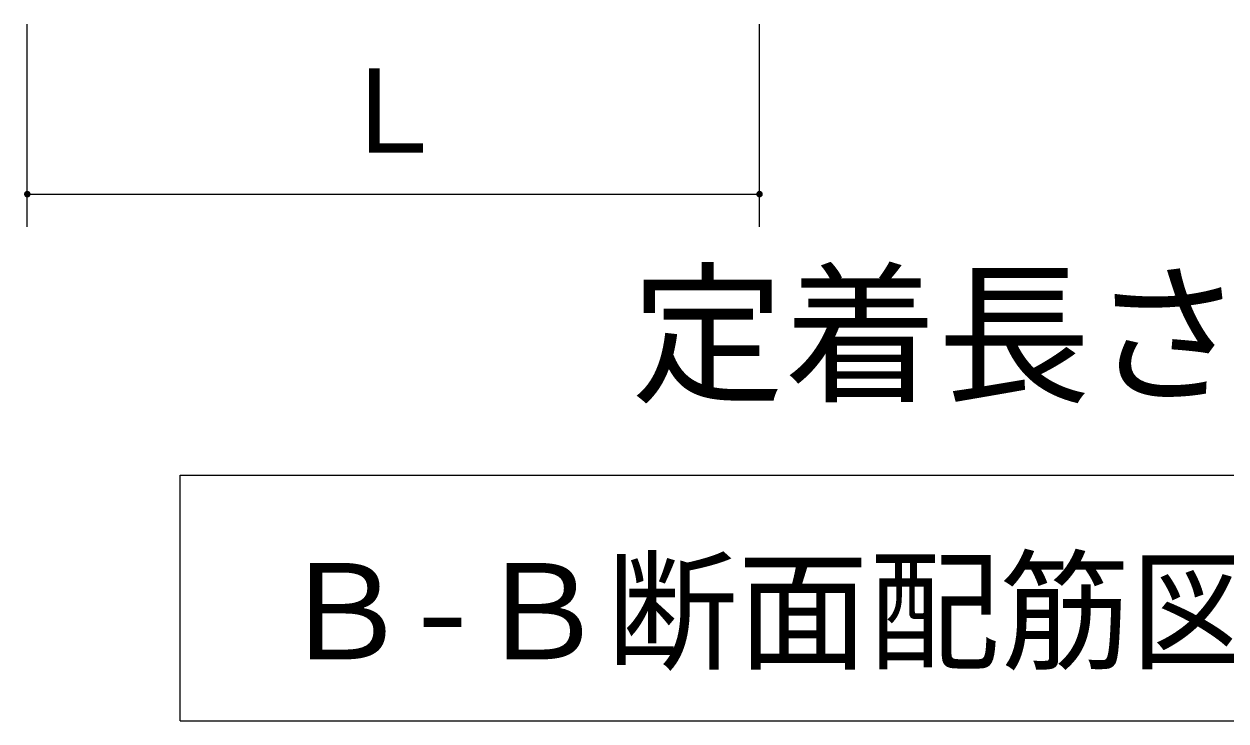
# Model space of a CAD drawing. Units: millimetres, scale not verified. Extents: x -8910 to 8910, y -6308 to 6308.
# Drawn here: x 180 to 1279, y -1006 to -368 of the extents above; entities that cross this region are included whole.
import ezdxf
from ezdxf.enums import TextEntityAlignment as Align

# ---------------------------------------------------------------- set-up
doc = ezdxf.new("R2010")
doc.units = ezdxf.units.MM
doc.header["$LTSCALE"] = 30
doc.layers.add('0-0_製作', color=5, linetype='Continuous', lineweight=25)
doc.layers.add('1-3_00クル-フ-0躯体', color=5, linetype='Continuous', lineweight=25)
doc.styles.add('ＭＳ ゴシック', font='')
doc.styles.get('ＭＳ ゴシック').set_extended_font_data('MS Gothic')

msp = doc.modelspace()

# ---------------------------------------------------------------- linework, layer by layer
at = {"layer": '0-0_製作', "color": 3}
for p, q in [((322.66, -780.79), (2242.66, -780.79)), ((322.66, -1005.79), (322.66, -780.79)), ((322.66, -1005.79), (2242.66, -1005.79))]:
    msp.add_line(p, q, dxfattribs=at)
at = {"layer": '1-3_00クル-フ-0躯体', "color": 2}
for p, q in [((182.66, -553.73), (182.66, -368.08)), ((852.66, -553.73), (852.66, -368.08)), ((182.66, -523.73), (852.66, -523.73))]:
    msp.add_line(p, q, dxfattribs=at)
at = {"layer": '1-3_00クル-フ-0躯体'}
for points in [[(179.66, -523.73), (182.66, -520.73), (182.66, -523.73)], [(179.67, -523.54), (182.66, -520.73), (179.66, -523.73)], [(179.76, -524.48), (179.66, -523.73), (182.66, -523.73)], [(179.69, -524.11), (179.66, -523.73), (179.76, -524.48)], [(179.72, -523.17), (182.66, -520.73), (179.67, -523.54)], [(179.81, -522.8), (182.66, -520.73), (179.72, -523.17)], [(179.76, -524.48), (182.66, -523.73), (179.87, -524.83)], [(179.95, -522.45), (182.66, -520.73), (179.81, -522.8)], [(179.87, -524.83), (182.66, -523.73), (180.03, -525.18)], [(180.13, -522.12), (182.66, -520.73), (179.95, -522.45)], [(180.03, -525.18), (182.66, -523.73), (180.23, -525.49)], [(180.35, -521.82), (182.66, -520.73), (180.13, -522.12)], [(180.23, -525.49), (182.66, -523.73), (180.48, -525.78)], [(180.61, -521.54), (182.66, -520.73), (180.35, -521.82)], [(180.48, -525.78), (182.66, -523.73), (180.75, -526.04)], [(180.9, -521.3), (182.66, -520.73), (180.61, -521.54)], [(180.75, -526.04), (182.66, -523.73), (181.05, -526.26)], [(180.9, -521.3), (182.29, -520.75), (182.66, -520.73)], [(181.22, -521.1), (182.29, -520.75), (180.9, -521.3)], [(181.05, -526.26), (182.66, -523.73), (181.38, -526.44)], [(181.22, -521.1), (181.92, -520.82), (182.29, -520.75)], [(181.56, -520.94), (181.92, -520.82), (181.22, -521.1)], [(181.38, -526.44), (182.66, -523.73), (181.73, -526.58)], [(181.73, -526.58), (182.66, -523.73), (182.1, -526.68)], [(182.1, -526.68), (182.66, -523.73), (182.47, -526.72)], [(182.47, -526.72), (182.66, -523.73), (182.66, -526.73)], [(182.66, -520.73), (185.45, -522.63), (182.66, -523.73)], [(182.66, -520.73), (185.29, -522.28), (185.45, -522.63)], [(182.66, -520.73), (185.09, -521.97), (185.29, -522.28)], [(182.66, -520.73), (184.85, -521.68), (185.09, -521.97)], [(182.66, -520.73), (184.57, -521.42), (184.85, -521.68)], [(182.66, -520.73), (184.27, -521.2), (184.57, -521.42)], [(182.66, -520.73), (183.94, -521.02), (184.27, -521.2)], [(182.66, -520.73), (183.59, -520.88), (183.94, -521.02)], [(182.66, -520.73), (183.22, -520.78), (183.59, -520.88)], [(182.66, -520.73), (182.85, -520.74), (183.22, -520.78)], [(182.66, -523.73), (185.45, -522.63), (185.57, -522.98)], [(182.66, -523.73), (185.57, -522.98), (185.64, -523.35)], [(182.66, -523.73), (185.64, -523.35), (185.66, -523.73)], [(182.66, -523.73), (184.72, -525.92), (182.66, -526.73)], [(182.66, -523.73), (184.97, -525.64), (184.72, -525.92)], [(182.66, -523.73), (185.19, -525.34), (184.97, -525.64)], [(182.66, -523.73), (185.38, -525.01), (185.19, -525.34)], [(182.66, -523.73), (185.52, -524.66), (185.38, -525.01)], [(182.66, -523.73), (185.61, -524.29), (185.52, -524.66)], [(182.66, -523.73), (185.66, -523.92), (185.61, -524.29)], [(182.66, -523.73), (185.66, -523.73), (185.66, -523.92)], [(182.66, -526.73), (184.72, -525.92), (184.43, -526.16)], [(182.66, -526.73), (184.43, -526.16), (183.04, -526.71)], [(183.04, -526.71), (184.43, -526.16), (184.11, -526.36)], [(183.04, -526.71), (184.11, -526.36), (183.41, -526.64)], [(183.41, -526.64), (184.11, -526.36), (183.77, -526.52)], [(849.66, -523.73), (852.66, -520.73), (852.66, -523.73)], [(849.66, -523.73), (852.29, -520.75), (852.66, -520.73)], [(849.66, -523.73), (851.92, -520.82), (852.29, -520.75)], [(849.66, -523.73), (851.56, -520.94), (851.92, -520.82)], [(849.66, -523.73), (851.22, -521.1), (851.56, -520.94)], [(849.67, -523.54), (851.22, -521.1), (849.66, -523.73)], [(851.06, -526.26), (849.66, -523.73), (852.66, -523.73)], [(850.75, -526.04), (849.66, -523.73), (851.06, -526.26)], [(850.48, -525.78), (849.66, -523.73), (850.75, -526.04)], [(850.24, -525.49), (849.66, -523.73), (850.48, -525.78)], [(850.03, -525.18), (849.66, -523.73), (850.24, -525.49)], [(849.87, -524.83), (849.66, -523.73), (850.03, -525.18)], [(849.76, -524.48), (849.66, -523.73), (849.87, -524.83)], [(849.69, -524.11), (849.66, -523.73), (849.76, -524.48)], [(849.67, -523.54), (850.9, -521.3), (851.22, -521.1)], [(849.72, -523.17), (850.9, -521.3), (849.67, -523.54)], [(849.72, -523.17), (850.61, -521.54), (850.9, -521.3)], [(849.81, -522.8), (850.61, -521.54), (849.72, -523.17)], [(849.81, -522.8), (850.35, -521.82), (850.61, -521.54)], [(849.95, -522.45), (850.35, -521.82), (849.81, -522.8)], [(849.95, -522.45), (850.13, -522.12), (850.35, -521.82)], [(851.06, -526.26), (852.66, -523.73), (851.39, -526.44)], [(851.39, -526.44), (852.66, -523.73), (851.74, -526.58)], [(851.74, -526.58), (852.66, -523.73), (852.1, -526.68)], [(852.1, -526.68), (852.66, -523.73), (852.47, -526.72)], [(852.47, -526.72), (852.66, -523.73), (852.66, -526.73)], [(852.66, -520.73), (853.94, -521.02), (852.66, -523.73)], [(852.66, -520.73), (853.59, -520.88), (853.94, -521.02)], [(852.66, -520.73), (853.22, -520.78), (853.59, -520.88)], [(852.66, -520.73), (852.85, -520.74), (853.22, -520.78)], [(852.66, -523.73), (853.94, -521.02), (854.27, -521.2)], [(852.66, -523.73), (854.27, -521.2), (854.58, -521.42)], [(852.66, -523.73), (854.58, -521.42), (854.85, -521.68)], [(852.66, -523.73), (854.85, -521.68), (855.09, -521.97)], [(852.66, -523.73), (855.09, -521.97), (855.29, -522.28)], [(852.66, -523.73), (855.29, -522.28), (855.45, -522.63)], [(852.66, -523.73), (855.45, -522.63), (855.57, -522.98)], [(852.66, -523.73), (855.57, -522.98), (855.64, -523.35)], [(852.66, -523.73), (855.64, -523.35), (855.66, -523.73)], [(853.77, -526.52), (852.66, -523.73), (855.66, -523.73)], [(853.41, -526.64), (852.66, -523.73), (853.77, -526.52)], [(853.04, -526.71), (852.66, -523.73), (853.41, -526.64)], [(852.66, -526.73), (852.66, -523.73), (853.04, -526.71)], [(853.77, -526.52), (855.66, -523.73), (854.11, -526.36)], [(854.11, -526.36), (855.66, -523.73), (855.66, -523.92)], [(854.11, -526.36), (855.66, -523.92), (854.43, -526.16)], [(854.43, -526.16), (855.66, -523.92), (855.61, -524.29)], [(854.43, -526.16), (855.61, -524.29), (854.72, -525.92)], [(854.72, -525.92), (855.61, -524.29), (855.52, -524.66)], [(854.72, -525.92), (855.52, -524.66), (854.97, -525.64)], [(854.97, -525.64), (855.52, -524.66), (855.38, -525.01)], [(854.97, -525.64), (855.38, -525.01), (855.2, -525.34)]]:
    msp.add_solid(points, dxfattribs=at)

# ---------------------------------------------------------------- texts
at = {"layer": '0-0_製作', "color": 4, "style": 'ＭＳ ゴシック'}
msp.add_text('Ｂ-Ｂ断面配筋図', height=87.98, dxfattribs=at).set_placement((412.66, -975.79), align=Align.BOTTOM_LEFT)
at = {"layer": '1-3_00クル-フ-0躯体', "color": 4, "style": 'ＭＳ ゴシック'}
for s, height, p in [('Ｌ', 76.98, (463.48, -508.73)), ('定着長さ', 102.7, (735.3, -734.23))]:
    msp.add_text(s, height=height, dxfattribs=at).set_placement(p, align=Align.BOTTOM_LEFT)

doc.saveas('drawing.dxf')
